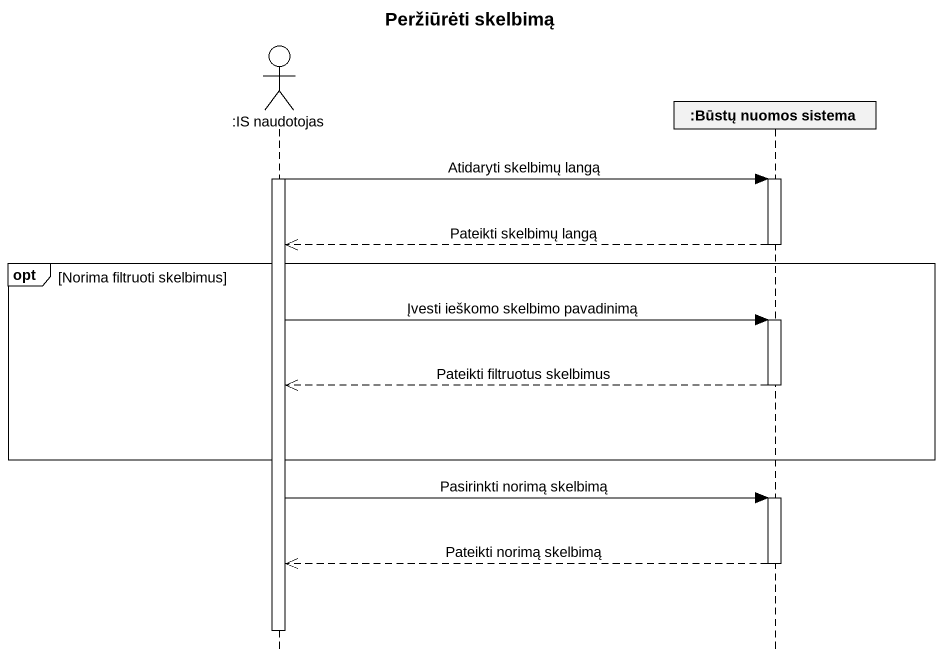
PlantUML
@startuml
title Peržiūrėti skelbimą
hide footbox
actor ":IS naudotojas" as IS_naudotojas
participant ":Būstų nuomos sistema" as Būstų_nuomos_sistema

activate IS_naudotojas
IS_naudotojas -> Būstų_nuomos_sistema : Atidaryti skelbimų langą
activate Būstų_nuomos_sistema
Būstų_nuomos_sistema -->> IS_naudotojas : Pateikti skelbimų langą
deactivate Būstų_nuomos_sistema
opt Norima filtruoti skelbimus
  IS_naudotojas -> Būstų_nuomos_sistema : Įvesti ieškomo skelbimo pavadinimą
  activate Būstų_nuomos_sistema
  Būstų_nuomos_sistema -->> IS_naudotojas : Pateikti filtruotus skelbimus
  deactivate Būstų_nuomos_sistema
end
IS_naudotojas -> Būstų_nuomos_sistema : Pasirinkti norimą skelbimą
activate Būstų_nuomos_sistema
Būstų_nuomos_sistema -->> IS_naudotojas : Pateikti norimą skelbimą
deactivate Būstų_nuomos_sistema
deactivate IS_naudotojas
@enduml
